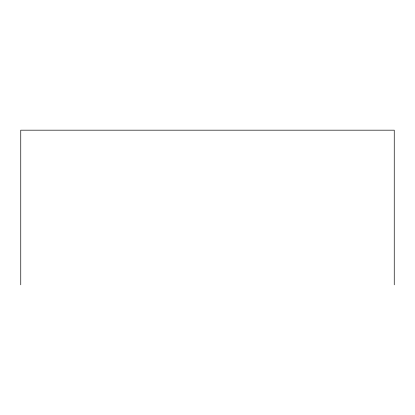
<?xml version="1.0" encoding="UTF-8"?>
<svg xmlns="http://www.w3.org/2000/svg" width="415" height="415" viewBox="0 0 415 415"><rect width="100%" height="100%" fill="white"/><g stroke="black" fill="none" stroke-linecap="round" stroke-linejoin="round"><path stroke-width="0.62" d="M394.25 284.82L394.25 130.18L20.75 130.18L20.75 284.82"/></g></svg>
